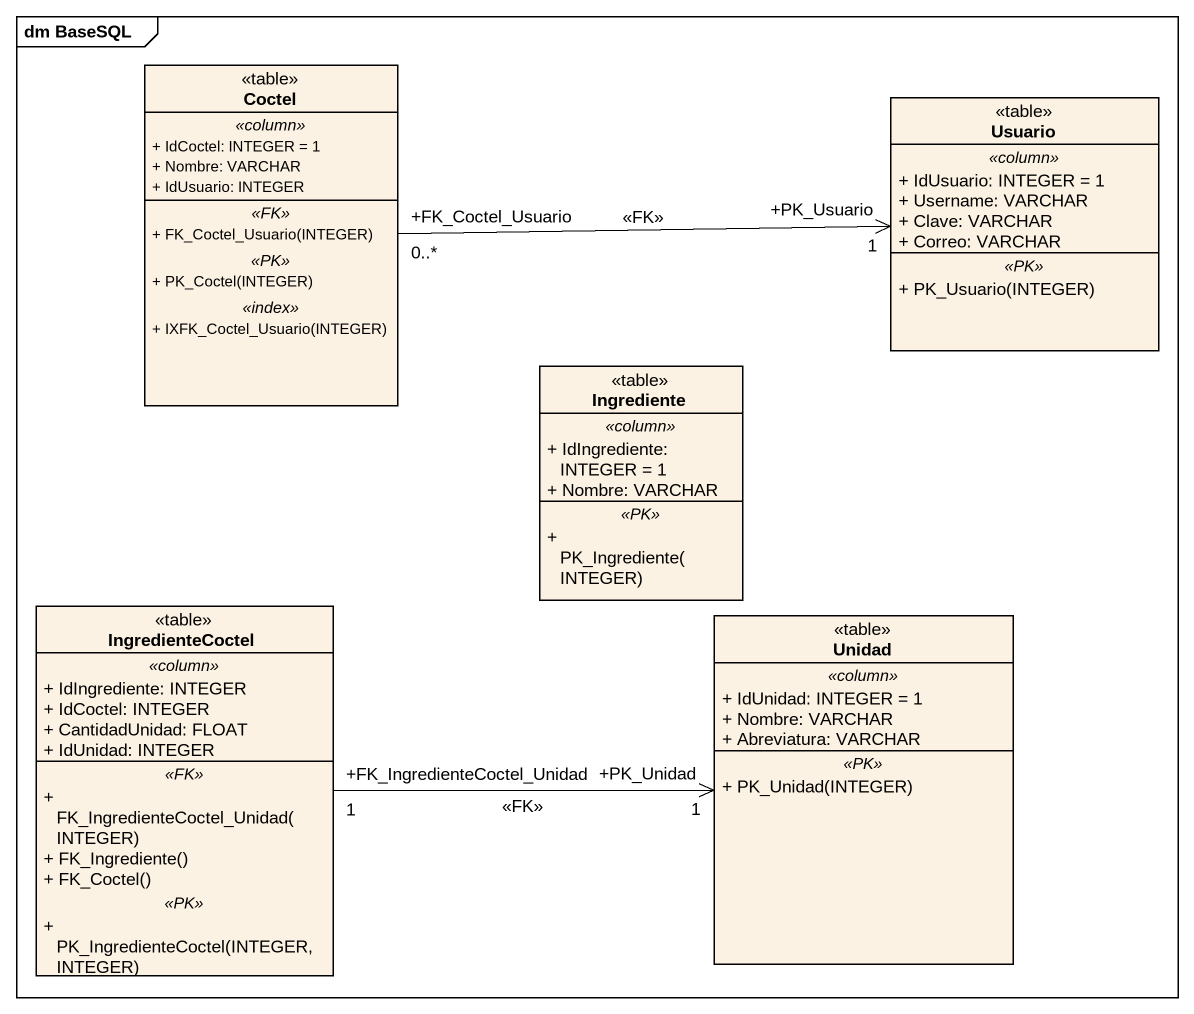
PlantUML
@startuml
mainframe dm BaseSQL
hide circle
hide empty members
skinparam classAttributeIconSize 0
class Coctel <<table>> {
  .. <<column>> ..
  + IdCoctel: INTEGER = 1
  + Nombre: VARCHAR
  + IdUsuario: INTEGER
  .. <<FK>> ..
  + FK_Coctel_Usuario(INTEGER)
  .. <<PK>> ..
  + PK_Coctel(INTEGER)
  .. <<index>> ..
  + IXFK_Coctel_Usuario(INTEGER)
}
class Usuario <<table>> {
  .. <<column>> ..
  + IdUsuario: INTEGER = 1
  + Username: VARCHAR
  + Clave: VARCHAR
  + Correo: VARCHAR
  .. <<PK>> ..
  + PK_Usuario(INTEGER)
}
class Ingrediente <<table>> {
  .. <<column>> ..
  + IdIngrediente: INTEGER = 1
  + Nombre: VARCHAR
  .. <<PK>> ..
  + PK_Ingrediente(INTEGER)
}
class IngredienteCoctel <<table>> {
  .. <<column>> ..
  + IdIngrediente: INTEGER
  + IdCoctel: INTEGER
  + CantidadUnidad: FLOAT
  + IdUnidad: INTEGER
  .. <<FK>> ..
  + FK_IngredienteCoctel_Unidad(INTEGER)
  + FK_Ingrediente()
  + FK_Coctel()
  .. <<PK>> ..
  + PK_IngredienteCoctel(INTEGER, INTEGER)
}
class Unidad <<table>> {
  .. <<column>> ..
  + IdUnidad: INTEGER = 1
  + Nombre: VARCHAR
  + Abreviatura: VARCHAR
  .. <<PK>> ..
  + PK_Unidad(INTEGER)
}
Coctel "+FK_Coctel_Usuario\n0..*" -right-> "+PK_Usuario\n1" Usuario : <<FK>>
IngredienteCoctel "+FK_IngredienteCoctel_Unidad\n1" -right-> "+PK_Unidad\n1" Unidad : <<FK>>
@enduml
